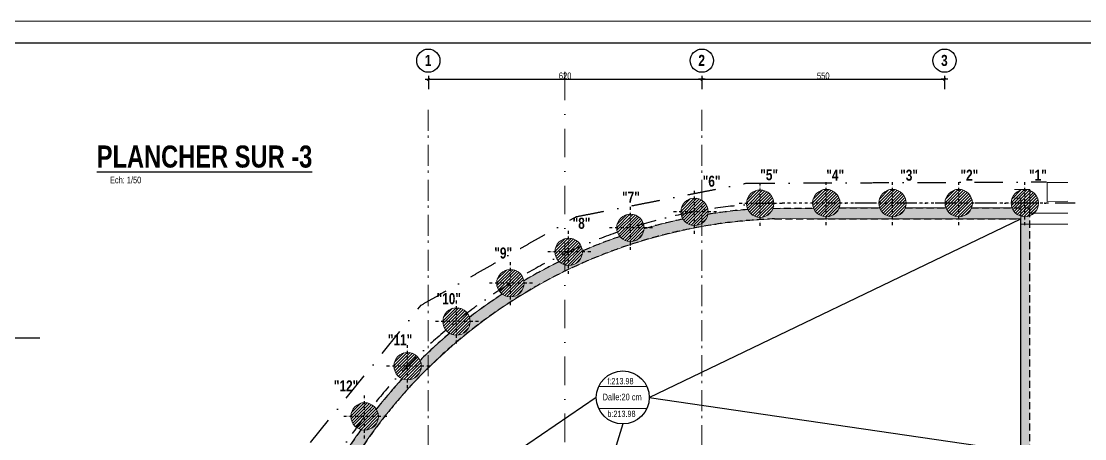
# Model space of a CAD drawing. Header units: centimetres. Extents: x 0 to 26456, y -12469 to -8269.
# Drawn here: x 16620 to 19030, y -9216 to -8269 of the extents above; entities that cross this region are included whole.
import ezdxf
from ezdxf.enums import TextEntityAlignment as Align

# ---------------------------------------------------------------- set-up
doc = ezdxf.new("R2010")
doc.units = ezdxf.units.CM
doc.header["$LTSCALE"] = 25.4
doc.header["$PDMODE"] = 1
doc.header["$PDSIZE"] = -2
for name, pattern in [('CACHEX2', [19.05, 12.7, -6.35]), ('Style de ligne -6', [1.04164, 0.625, -0.20828, 0.06943, -0.13893]), ('TIRETPTX2', [50.8, 25.4, -12.7, 0, -12.7])]:
    doc.linetypes.add(name, pattern=pattern)
for name, color, linetype in [('01_cote_gen', 4, 'Continuous'), ('01_linteaux', 2, 'Continuous'), ('01_murs_sup', 2, 'CACHEX2'), ('01_poch_murs', 253, 'Continuous'), ('01_texte', 230, 'Continuous'), ('AA_COTES', 2, 'Continuous')]:
    doc.layers.add(name, color=color, linetype=linetype)
for name, color, linetype, lineweight in [('01_murs_coup', 5, 'Continuous', 60), ('01_PIEUX', 5, 'Continuous', 60), ('B Général', 7, 'Continuous', 5)]:
    doc.layers.add(name, color=color, linetype=linetype, lineweight=lineweight)
doc.styles.add('Eurostile', font='')
doc.styles.add('impact', font='impact.ttf')
doc.styles.add('MATTE_TXT', font='arial.ttf')
doc.styles.add('STYLE2', font='ARIALN.TTF')
doc.styles.get('Eurostile').set_extended_font_data('Eurostile')
doc.dimstyles.new('JB50', dxfattribs={"dimscale": 0.1, "dimtxt": 150, "dimasz": 15, "dimexe": 0.1, "dimexo": 0.1, "dimgap": 0.09, "dimtad": 1, "dimdec": 1, "dimdsep": 46, "dimtxsty": 'STYLE2', "dimblk1": 'BOND_G', "dimblk2": 'BOND_D', "dimsah": 1, "dimcen": 1.5, "dimdle": 0.01, "dimse1": 1, "dimse2": 1, "dimclrd": 4, "dimclre": 2, "dimclrt": 6, "dimazin": 2, "dimtfac": 2.333333, "dimtdec": 1, "dimtix": 1, "dimtmove": 2, "dimatfit": 3, "dimldrblk": 'BOND_G', "dimfxl": 1, "dimtolj": 1, "dimtzin": 0, "dimarcsym": 0})
pattern_1 = [(135, (-18475.379, -6e-11), (-11.2253202, 9e-16), [7.9375, -7.9375])]

# ---------------------------------------------------------------- blocks, each defined once
blk = doc.blocks.new('BOND_G')
at = {"layer": 'AA_COTES', "color": 0}
for p, q in [((5, 0), (-5, 0)), ((1.8, 1.8), (-1.8, -1.8)), ((0, -5), (0, 15))]:
    blk.add_line(p, q, dxfattribs=at)
blk = doc.blocks.new('BOND_D')
at = {"layer": 'AA_COTES', "color": 0}
for p, q in [((5, 0), (-5, 0)), ((-1.8, -1.8), (1.8, 1.8)), ((0, 5), (0, -15))]:
    blk.add_line(p, q, dxfattribs=at)
blk = doc.blocks.new('*D144')
at = {"layer": '01_cote_gen', "color": 4, "lineweight": -2, "transparency": 16777216}
blk.add_line((17544.3, -8400.8), (18161.3, -8400.8), dxfattribs=at)
at = {"layer": 'Defpoints', "color": 0, "transparency": 16777216}
for p in [(17542.8, -8404.5), (18162.8, -8400.8), (18162.8, -8404.5)]:
    blk.add_point(p, dxfattribs=at)
at = {"layer": '01_cote_gen', "color": 4, "lineweight": -2, "transparency": 16777216, "xscale": 1.5, "yscale": 1.5, "zscale": 1.5, "rotation": 180}
blk.add_blockref('BOND_G', (17542.8, -8400.8), dxfattribs=at)
at = {"layer": '01_cote_gen', "color": 4, "lineweight": -2, "transparency": 16777216, "xscale": 1.5, "yscale": 1.5, "zscale": 1.5}
blk.add_blockref('BOND_D', (18162.8, -8400.8), dxfattribs=at)
at = {"layer": '01_cote_gen', "color": 6, "transparency": 16777216, "insert": (17852.8, -8393.1), "char_height": 15, "attachment_point": 5, "style": 'STYLE2'}
blk.add_mtext('\\A1;620', dxfattribs=at)
blk = doc.blocks.new('*D145')
at = {"layer": '01_cote_gen', "color": 4, "lineweight": -2, "transparency": 16777216}
blk.add_line((18164.3, -8400.8), (18711.3, -8400.8), dxfattribs=at)
at = {"layer": 'Defpoints', "color": 0, "transparency": 16777216}
for p in [(18712.8, -8362.3), (18162.8, -8404.5), (18712.8, -8400.8)]:
    blk.add_point(p, dxfattribs=at)
at = {"layer": '01_cote_gen', "color": 4, "lineweight": -2, "transparency": 16777216, "xscale": 1.5, "yscale": 1.5, "zscale": 1.5, "rotation": 180}
blk.add_blockref('BOND_G', (18162.8, -8400.8), dxfattribs=at)
at = {"layer": '01_cote_gen', "color": 4, "lineweight": -2, "transparency": 16777216, "xscale": 1.5, "yscale": 1.5, "zscale": 1.5}
blk.add_blockref('BOND_D', (18712.8, -8400.8), dxfattribs=at)
at = {"layer": '01_cote_gen', "color": 6, "transparency": 16777216, "insert": (18437.8, -8393.1), "char_height": 15, "attachment_point": 5, "style": 'STYLE2'}
blk.add_mtext('\\A1;550', dxfattribs=at)
blk = doc.blocks.new('*D208')
at = {"layer": '01_cote_gen', "color": 4, "lineweight": -2, "ltscale": 3, "transparency": 16777216}
blk.add_line((25181.4, -8824.4), (25181.4, -8881.4), dxfattribs=at)
at = {"layer": 'Defpoints', "color": 0, "ltscale": 3, "transparency": 16777216}
for p in [(25158.9, -8822.9), (0, -8882.9), (25181.4, -8882.9)]:
    blk.add_point(p, dxfattribs=at)
at = {"layer": '01_cote_gen', "color": 4, "lineweight": -2, "ltscale": 3, "transparency": 16777216, "xscale": 1.5, "yscale": 1.5, "zscale": 1.5}
for name, p, rotation in [('BOND_G', (25181.4, -8822.9), 90), ('BOND_D', (25181.4, -8882.9), 270)]:
    blk.add_blockref(name, p, dxfattribs=dict(at, rotation=rotation))
at = {"layer": '01_cote_gen', "color": 6, "ltscale": 3, "transparency": 16777216, "insert": (25173.7, -8852.9), "char_height": 15, "attachment_point": 5, "rotation": 90, "style": 'STYLE2'}
blk.add_mtext('\\A1;60', dxfattribs=at)

msp = doc.modelspace()

# ---------------------------------------------------------------- hatches: boundary and pattern name
at = {"layer": '01_murs_sup', "ltscale": 3}
h = msp.add_hatch(dxfattribs=at)
h.set_pattern_fill('DASH', color=256, scale=2.5, angle=135)
h.set_pattern_definition(pattern_1)
h.paths.add_polyline_path([(18932.82, -9245.26), (18905.82, -9245.26), (18905.82, -8710.25, -0.4144497), (18865.81, -8692.27), (18773.78, -8692.27, -0.6900656), (18715.81, -8692.27), (18623.78, -8692.27, -0.6900656), (18565.81, -8692.27), (18473.78, -8692.27, -0.686668), (18415.92, -8692.54), (18323.98, -8693.39, -0.6667086), (18266.8, -8695.83, 0.0189179), (18176.5, -8706.96, -0.681269), (18119.78, -8717.54, 0.0189133), (18031.57, -8739.71, -0.681269), (17976.59, -8757.2, 0.0189133), (17891.78, -8790.08, -0.0142361), (17891.83, -8791.84, -0.503616), (17851.81, -8821.5), (17851.81, -8835.97, -0.1049922), (18326.4, -8717.27), (18885.82, -8717.27), (18885.82, -9245.26), (18700.83, -9245.26), (18700.82, -9608.26), (18325.57, -9608.26), (18325.57, -9741.03, -0.0061536), (18343.57, -9753.32), (18343.57, -9628.26), (18433.57, -9628.26), (18433.57, -9804.26), (18409.43, -9804.26, 0.0235198), (18343.57, -9753.32, 0.1492766), (17851.81, -9593.09), (17851.81, -9613.09, -0.2540776), (18570.22, -10021.26), (18700.82, -10021.26), (18700.82, -10479.62), (18720.82, -10479.62), (18720.82, -9872.31), (18980.53, -9872.31), (18980.53, -9854.31), (18720.82, -9854.31), (18720.82, -9261.26), (18932.82, -9261.26)])
h.paths.add_polyline_path([(18700.82, -9628.26), (18700.82, -9804.26), (18535.82, -9804.26), (18535.82, -9824.26), (18700.82, -9824.26), (18700.82, -10001.26), (18581.25, -10001.26, 0.0222849), (18535.82, -9936.76), (18535.82, -9824.26), (18515.82, -9824.26), (18515.82, -9911.84, 0.0342428), (18432.12, -9824.26), (18515.82, -9824.26), (18515.82, -9804.26), (18451.57, -9804.26), (18451.57, -9804.26), (18451.57, -9628.26), (18515.82, -9628.26), (18515.82, -9804.26), (18535.82, -9804.26), (18535.82, -9628.26)], flags=16)
h.paths.add_polyline_path([(18700.83, -9245.26), (18228.53, -9245.26), (18051.94, -9400.48), (18065.14, -9415.5), (18230.38, -9270.26), (18700.83, -9270.26)], flags=17)
h = msp.add_hatch(dxfattribs=at)
h.set_pattern_fill('DASH', color=256, scale=2.5, angle=135)
h.set_pattern_definition(pattern_1)
h.paths.add_polyline_path([(17851.81, -8835.97), (17851.81, -8821.5, -0.1178131), (17839.37, -8814.22, 0.0189133), (17759.27, -8857.3, -0.0451712), (17759.77, -8862.87, -0.6171071), (17710.24, -8887.72, 0.0189133), (17636.05, -8940.35, -0.0761929), (17637.48, -8949.64, -0.5752178), (17591.15, -8976.58, 0.0189133), (17524.02, -9037.96, -0.107361), (17526.82, -9050.82, -0.5347923), (17483.93, -9079.45, 0.0189133), (17424.88, -9148.64, -0.1387368), (17429.48, -9164.88, -0.4956818), (17390.21, -9194.76, 0.0189133), (17340.15, -9270.7, -0.1703828), (17346.95, -9290.07, -0.4577519), (17311.43, -9320.74, 0.0189133), (17271.11, -9402.27, -0.202364), (17280.48, -9424.48, -0.4208806), (17248.78, -9455.47, 0.0094054), (17233.07, -9497.9), (17208.6, -9579.46, -0.2324519), (17220.66, -9604, -0.3926444), (17191.95, -9634.92), (17176.77, -9685.53, -0.2301276), (17188.61, -9709.91, -0.3901), (17160.19, -9740.8), (17133.62, -9829.33, -0.2269671), (17145.17, -9853.48, -0.3866435), (17117.12, -9884.34), (17090.47, -9973.14, -0.2237955), (17101.73, -9997.05, -0.383178), (17074.05, -10027.87), (17047.32, -10116.96, -0.220612), (17058.29, -10140.62, -0.3797029), (17030.98, -10171.4), (17004.37, -10260.09, -0.2332342), (17016.51, -10284.68, -0.3935894), (16987.7, -10315.61), (16961.22, -10403.76, -0.2331529), (16973.35, -10428.35, -0.3194979), (16952.51, -10457.64), (16953.04, -10479.62), (16978.05, -10479.62), (16977.04, -10438), (17224.88, -9612.93), (17835.32, -9612.93, -0.0047616), (17851.81, -9613.09), (17851.81, -9593.09, 0.0046541), (17835.32, -9592.93), (17230.89, -9592.93), (17258.65, -9500.52, -0.1963781)])
at = {"layer": '01_poch_murs'}
h = msp.add_hatch(dxfattribs=at)
h.set_pattern_fill('ANSI31', color=256, scale=1.5)
h.set_pattern_definition([(45, (86.1887, 20.567), (-3.367596, 3.367596), [])])
h.paths.add_polyline_path([(18294.88, -8651.7, 0.4142136), (18263.88, -8682.7), (18294.88, -8682.7)])
h.paths.add_polyline_path([(18294.88, -8682.7), (18263.88, -8682.7, 0.4142136), (18294.88, -8713.7)])
h.paths.add_polyline_path([(18294.88, -8651.7), (18294.88, -8682.7), (18325.88, -8682.7, 0.4142136)])
h.paths.add_polyline_path([(18325.88, -8682.7), (18294.88, -8682.7), (18294.88, -8713.7, 0.4142136)])
h = msp.add_hatch(dxfattribs=at)
h.set_pattern_fill('ANSI31', color=256, scale=1.5)
h.set_pattern_definition([(45, (236.104, 21.996), (-3.367596, 3.367596), [])])
h.paths.add_polyline_path([(18444.8, -8650.27, 0.4142136), (18413.8, -8681.27), (18444.8, -8681.27)])
h.paths.add_polyline_path([(18444.8, -8681.27), (18413.8, -8681.27, 0.4142136), (18444.8, -8712.27)])
h.paths.add_polyline_path([(18444.8, -8650.27), (18444.8, -8681.27), (18475.8, -8681.27, 0.4142136)])
h.paths.add_polyline_path([(18475.8, -8681.27), (18444.8, -8681.27), (18444.8, -8712.27, 0.4142136)])
h = msp.add_hatch(dxfattribs=at)
h.set_pattern_fill('ANSI31', color=256, scale=1.5)
h.set_pattern_definition([(45, (386.104, 21.996), (-3.367596, 3.367596), [])])
h.paths.add_polyline_path([(18594.8, -8650.27, 0.4142136), (18563.8, -8681.27), (18594.8, -8681.27)])
h.paths.add_polyline_path([(18594.8, -8681.27), (18563.8, -8681.27, 0.4142136), (18594.8, -8712.27)])
h.paths.add_polyline_path([(18594.8, -8650.27), (18594.8, -8681.27), (18625.8, -8681.27, 0.4142136)])
h.paths.add_polyline_path([(18625.8, -8681.27), (18594.8, -8681.27), (18594.8, -8712.27, 0.4142136)])
h = msp.add_hatch(dxfattribs=at)
h.set_pattern_fill('ANSI31', color=256, scale=1.5)
h.set_pattern_definition([(45, (536.104, 21.996), (-3.367596, 3.367596), [])])
h.paths.add_polyline_path([(18744.8, -8650.27, 0.4142136), (18713.8, -8681.27), (18744.8, -8681.27)])
h.paths.add_polyline_path([(18744.8, -8681.27), (18713.8, -8681.27, 0.4142136), (18744.8, -8712.27)])
h.paths.add_polyline_path([(18744.8, -8650.27), (18744.8, -8681.27), (18775.8, -8681.27, 0.4142136)])
h.paths.add_polyline_path([(18775.8, -8681.27), (18744.8, -8681.27), (18744.8, -8712.27, 0.4142136)])
h = msp.add_hatch(dxfattribs=at)
h.set_pattern_fill('ANSI31', color=256, scale=1.5)
h.set_pattern_definition([(45, (686.104, 21.996), (-3.367596, 3.367596), [])])
h.paths.add_polyline_path([(18894.8, -8650.27, 0.4142136), (18863.8, -8681.27), (18894.8, -8681.27)])
h.paths.add_polyline_path([(18894.8, -8681.27), (18863.8, -8681.27, 0.4142136), (18894.8, -8712.27)])
h.paths.add_polyline_path([(18894.8, -8650.27), (18894.8, -8681.27), (18925.8, -8681.27, 0.4142136)])
h.paths.add_polyline_path([(18925.8, -8681.27), (18894.8, -8681.27), (18894.8, -8712.27, 0.4142136)])
h = msp.add_hatch(dxfattribs=at)
h.set_pattern_fill('ANSI31', color=256, scale=1.5)
h.set_pattern_definition([(45, (-62.63, 2.1747), (-3.367596, 3.367596), [])])
h.paths.add_polyline_path([(18146.06, -8670.09, 0.4142136), (18115.06, -8701.09), (18146.06, -8701.09)])
h.paths.add_polyline_path([(18146.06, -8701.09), (18115.06, -8701.09, 0.4142136), (18146.06, -8732.09)])
h.paths.add_polyline_path([(18146.06, -8670.09), (18146.06, -8701.09), (18177.06, -8701.09, 0.4142136)])
h.paths.add_polyline_path([(18177.06, -8701.09), (18146.06, -8701.09), (18146.06, -8732.09, 0.4142136)])
at = {"layer": '01_poch_murs', "ltscale": 3}
h = msp.add_hatch(color=256, dxfattribs=at)
h.dxf.hatch_style = 1
h.paths.add_polyline_path([(18865.81, -8692.27), (18773.78, -8692.27, -0.6900656), (18715.81, -8692.27), (18623.78, -8692.27, -0.6900656), (18565.81, -8692.27), (18473.78, -8692.27, -0.686668), (18415.92, -8692.54), (18323.98, -8693.39, -0.6667086), (18266.8, -8695.83, 0.0189179), (18176.5, -8706.96, -0.2058076), (18162.75, -8727.22), (18162.75, -8734.65, -0.0529356), (18410.82, -8717.27), (18885.82, -8717.27), (18885.82, -8710.94, -0.232635)])
h.paths.add_polyline_path([(18162.75, -8734.65), (18162.75, -8727.22, -0.4169944), (18119.78, -8717.54, 0.0189133), (18031.57, -8739.71, -0.681269), (17976.59, -8757.2, 0.0189133), (17891.78, -8790.08, -0.0142361), (17891.83, -8791.84, -0.503616), (17851.81, -8821.5), (17851.81, -8835.97, -0.0697597)])
h.paths.add_polyline_path([(17851.81, -8835.97), (17851.81, -8821.5, -0.1178131), (17839.37, -8814.22, 0.0189133), (17759.27, -8857.3, -0.0451712), (17759.77, -8862.87, -0.6171071), (17710.24, -8887.72, 0.0189133), (17636.05, -8940.35, -0.0761929), (17637.48, -8949.64, -0.5752178), (17591.15, -8976.58, 0.0134998), (17542.76, -9019.88), (17542.76, -9054.6, -0.0808851)])
h.paths.add_polyline_path([(17542.76, -9054.6), (17542.76, -9019.88, 0.0054122), (17524.02, -9037.96, -0.107361), (17526.82, -9050.82, -0.5347923), (17483.93, -9079.45, 0.0189133), (17424.88, -9148.64, -0.1387368), (17429.48, -9164.88, -0.4956818), (17390.21, -9194.76, 0.0140874), (17352.37, -9250.97), (17382.09, -9250.97, -0.054016)])
at = {"layer": '01_poch_murs'}
h = msp.add_hatch(dxfattribs=at)
h.set_pattern_fill('ANSI31', color=256, scale=1.5)
h.set_pattern_definition([(45, (-208.055, -34.373), (-3.367596, 3.367596), [])])
h.paths.add_polyline_path([(18000.64, -8706.64, 0.4142136), (17969.64, -8737.64), (18000.64, -8737.64)])
h.paths.add_polyline_path([(18000.64, -8737.64), (17969.64, -8737.64, 0.4142136), (18000.64, -8768.64)])
h.paths.add_polyline_path([(18000.64, -8706.64), (18000.64, -8737.64), (18031.64, -8737.64, 0.4142136)])
h.paths.add_polyline_path([(18031.64, -8737.64), (18000.64, -8737.64), (18000.64, -8768.64, 0.4142136)])
h = msp.add_hatch(dxfattribs=at)
h.set_pattern_fill('ANSI31', color=256, scale=1.5)
h.set_pattern_definition([(45, (-347.8637, -88.5736), (-3.367596, 3.367596), [])])
h.paths.add_polyline_path([(17860.83, -8760.84, 0.4142136), (17829.83, -8791.84), (17860.83, -8791.84)])
h.paths.add_polyline_path([(17860.83, -8791.84), (17829.83, -8791.84, 0.4142136), (17860.83, -8822.84)])
h.paths.add_polyline_path([(17860.83, -8760.84), (17860.83, -8791.84), (17891.83, -8791.84, 0.4142136)])
h.paths.add_polyline_path([(17891.83, -8791.84), (17860.83, -8791.84), (17860.83, -8822.84, 0.4142136)])
h = msp.add_hatch(dxfattribs=at)
h.set_pattern_fill('ANSI31', color=256, scale=1.5)
h.set_pattern_definition([(45, (-479.922, -159.6), (-3.367596, 3.367596), [])])
h.paths.add_polyline_path([(17728.77, -8831.87, 0.4142136), (17697.77, -8862.87), (17728.77, -8862.87)])
h.paths.add_polyline_path([(17728.77, -8862.87), (17697.77, -8862.87, 0.4142136), (17728.77, -8893.87)])
h.paths.add_polyline_path([(17728.77, -8831.87), (17728.77, -8862.87), (17759.77, -8862.87, 0.4142136)])
h.paths.add_polyline_path([(17759.77, -8862.87), (17728.77, -8862.87), (17728.77, -8893.87, 0.4142136)])
h = msp.add_hatch(dxfattribs=at)
h.set_pattern_fill('ANSI31', color=256, scale=1.5)
h.set_pattern_definition([(45, (-602.215, -246.368), (-3.367596, 3.367596), [])])
h.paths.add_polyline_path([(17606.48, -8918.64, 0.4142136), (17575.48, -8949.64), (17606.48, -8949.64)])
h.paths.add_polyline_path([(17606.48, -8949.64), (17575.48, -8949.64, 0.4142136), (17606.48, -8980.64)])
h.paths.add_polyline_path([(17606.48, -8918.64), (17606.48, -8949.64), (17637.48, -8949.64, 0.4142136)])
h.paths.add_polyline_path([(17637.48, -8949.64), (17606.48, -8949.64), (17606.48, -8980.64, 0.4142136)])
h = msp.add_hatch(dxfattribs=at)
h.set_pattern_fill('ANSI31', color=256, scale=1.5)
h.set_pattern_definition([(45, (-712.875, -347.5536), (-3.367596, 3.367596), [])])
h.paths.add_polyline_path([(17495.82, -9019.82, 0.4142136), (17464.82, -9050.82), (17495.82, -9050.82)])
h.paths.add_polyline_path([(17495.82, -9050.82), (17464.82, -9050.82, 0.4142136), (17495.82, -9081.82)])
h.paths.add_polyline_path([(17495.82, -9019.82), (17495.82, -9050.82), (17526.82, -9050.82, 0.4142136)])
h.paths.add_polyline_path([(17526.82, -9050.82), (17495.82, -9050.82), (17495.82, -9081.82, 0.4142136)])
h = msp.add_hatch(dxfattribs=at)
h.set_pattern_fill('ANSI31', color=256, scale=1.5)
h.set_pattern_definition([(45, (-810.214, -461.612), (-3.367596, 3.367596), [])])
h.paths.add_polyline_path([(17398.48, -9133.88, 0.4142136), (17367.48, -9164.88), (17398.48, -9164.88)])
h.paths.add_polyline_path([(17398.48, -9164.88), (17367.48, -9164.88, 0.4142136), (17398.48, -9195.88)])
h.paths.add_polyline_path([(17398.48, -9133.88), (17398.48, -9164.88), (17429.48, -9164.88, 0.4142136)])
h.paths.add_polyline_path([(17429.48, -9164.88), (17398.48, -9164.88), (17398.48, -9195.88, 0.4142136)])

# ---------------------------------------------------------------- linework, layer by layer
at = {"layer": '01_linteaux', "linetype": 'TIRETPTX2', "ltscale": 0.01}
for p, q in [((18146.06, -8751.09), (18146.06, -8651.09)), ((18294.88, -8732.7), (18294.88, -8632.7)), ((18444.8, -8731.27), (18444.8, -8631.27)), ((18594.8, -8731.27), (18594.8, -8631.27)), ((18744.8, -8731.27), (18744.8, -8631.27)), ((18894.8, -8731.27), (18894.8, -8631.27)), ((18894.8, -8731.27), (18894.8, -8631.27)), ((18000.64, -8787.64), (18000.64, -8687.64)), ((18344.88, -8682.7), (18244.88, -8682.7)), ((18948.64, -8681.27), (18344.64, -8681.27)), ((18196.06, -8701.09), (18096.06, -8701.09)), ((17860.83, -8841.84), (17860.83, -8741.84)), ((18050.64, -8737.64), (17950.64, -8737.64)), ((17910.83, -8791.84), (17810.83, -8791.84)), ((17728.77, -8912.87), (17728.77, -8812.87)), ((17778.77, -8862.87), (17678.77, -8862.87)), ((17606.48, -8999.64), (17606.48, -8899.64)), ((17656.48, -8949.64), (17556.48, -8949.64)), ((17495.82, -9100.82), (17495.82, -9000.82)), ((17545.82, -9050.82), (17445.82, -9050.82)), ((17398.48, -9214.88), (17398.48, -9114.88)), ((17448.48, -9164.88), (17348.48, -9164.88))]:
    msp.add_line(p, q, dxfattribs=at)
at = {"layer": '01_linteaux', "linetype": 'TIRETPTX2', "ltscale": 0.07}
msp.add_line((19008.41, -8681.27), (18444.8, -8681.27), dxfattribs=at)
at = {"layer": '01_linteaux'}
msp.add_line((18885.82, -9245.26), (18885.82, -8717.27), dxfattribs=at)
at = {"layer": '01_linteaux', "color": 5, "linetype": 'TIRETPTX2', "ltscale": 0.1}
msp.add_line((17275.82, -9223.7), (17526.89, -8912.48), dxfattribs=at)
at = {"layer": '01_linteaux', "linetype": 'TIRETPTX2', "ltscale": 0.07}
msp.add_arc((18368.61, -9894.24), 1213.73, 91.99092, 160.61055, dxfattribs=at)
at = {"layer": '01_linteaux', "color": 5, "linetype": 'TIRETPTX2', "ltscale": 0.1}
for points in [[(17877.32, -8712.38), (18070.53, -8674.34), (18263.74, -8636.31)], [(18263.74, -8636.31), (18603.89, -8634.88), (18944.04, -8633.45)], [(17526.89, -8912.48), (17702.1, -8812.43), (17877.32, -8712.38)], [(17526.89, -8912.48), (17702.1, -8812.43), (17877.32, -8712.38)]]:
    msp.add_open_spline(points, degree=2, dxfattribs=at)
at = {"layer": '01_murs_coup', "linetype": 'Continuous', "lineweight": 5}
for p, q in [((26455.97, -8269.29), (13955.97, -8269.29)), ((18871.5, -8650.27), (18905.82, -8650.27)), ((18871.5, -8650.27), (18905.82, -8650.27)), ((18905.82, -8704.26), (18905.82, -8650.27)), ((18905.82, -8704.26), (18905.82, -8650.27)), ((18871.5, -8670.27), (18885.82, -8670.27)), ((18871.5, -8670.27), (18885.82, -8670.27)), ((18885.82, -8729.26), (18885.82, -8670.27)), ((18885.82, -8729.26), (18885.82, -8670.27)), ((18323.98, -8693.39), (18415.92, -8692.54)), ((18473.78, -8692.27), (18565.81, -8692.27)), ((18623.78, -8692.27), (18715.81, -8692.27)), ((18773.78, -8692.27), (18865.81, -8692.27)), ((18410.82, -8717.27), (18885.9, -8717.27)), ((18905.82, -8704.26), (18992, -8704.26)), ((18905.82, -8704.26), (18992, -8704.26)), ((18885.82, -8729.26), (18992, -8729.26)), ((18885.82, -8729.26), (18992, -8729.26)), ((17928.99, -9096.85), (18038.01, -9096.85)), ((17928.99, -9147), (18038.01, -9147))]:
    msp.add_line(p, q, dxfattribs=at)
at = {"layer": '01_murs_coup', "linetype": 'TIRETPTX2', "lineweight": 5, "ltscale": 0.1}
msp.add_line((17851.81, -8383.82), (17851.81, -11757.53), dxfattribs=at)
at = {"layer": '01_murs_coup', "linetype": 'Continuous', "lineweight": 5}
msp.add_lwpolyline([(18992, -8634.69), (18945.39, -8634.89), (18945.39, -8677.61), (18992, -8677.29)], dxfattribs=at)
for radius, start, end in [(1202.73, 94.85607, 99.19121), (1177.73, 87.94605, 160.46959), (1202.73, 101.94011, 106.27421), (1202.73, 109.02311, 113.35721), (1202.73, 116.10611, 120.44021), (1202.73, 123.18911, 127.52321), (1202.73, 130.27211, 134.60621), (1202.73, 137.35511, 141.68921), (1202.73, 144.43811, 147.73297)]:
    msp.add_arc((18368.61, -9894.24), radius, start, end, dxfattribs=at)
at = {"layer": '01_murs_sup', "ltscale": 0.05}
for p, q in [((18323.98, -8693.39), (18415.92, -8692.54)), ((18473.78, -8692.27), (18565.81, -8692.27)), ((18623.78, -8692.27), (18715.81, -8692.27)), ((18773.78, -8692.27), (18905.82, -8692.27)), ((18905.82, -9245.26), (18905.82, -8692.27)), ((18327.71, -8717.27), (18885.82, -8717.27))]:
    msp.add_line(p, q, dxfattribs=at)
for radius, start, end in [(1202.73, 94.85607, 99.19121), (1177.73, 91.99066, 160.46959), (1202.73, 101.94011, 106.27421), (1202.73, 109.02311, 113.35721), (1202.73, 116.10611, 120.44021), (1202.73, 123.18911, 127.52321), (1202.73, 130.27211, 134.60621), (1202.73, 137.35511, 141.68921), (1202.73, 144.43811, 147.73297)]:
    msp.add_arc((18368.61, -9894.24), radius, start, end, dxfattribs=at)
at = {"layer": '01_PIEUX', "linetype": 'Continuous', "lineweight": 5}
for centre in [(18294.88, -8682.7), (18444.8, -8681.27), (18594.8, -8681.27), (18744.8, -8681.27), (18894.8, -8681.27), (18146.06, -8701.09), (18000.64, -8737.64), (17860.83, -8791.84), (17728.77, -8862.87), (17606.48, -8949.64), (17495.82, -9050.82), (17398.48, -9164.88)]:
    msp.add_circle(centre, 31, dxfattribs=at)
at = {"layer": '01_texte'}
for p, q in [((26405.97, -8319.29), (14005.97, -8319.29)), ((18043.5, -9121.93), (18885.82, -8717.27)), ((16662.17, -8987.26), (15779.19, -8987.26)), ((17923.5, -9121.93), (17230.89, -9592.93)), ((18043.5, -9121.93), (18885.82, -9245.26)), ((17983.5, -9181.93), (17867.04, -9563.01))]:
    msp.add_line(p, q, dxfattribs=at)
for centre, radius in [((17542.76, -8358.56), 26.34), ((18162.75, -8358.56), 26.34), ((18712.77, -8358.56), 26.34), ((17983.5, -9121.93), 60)]:
    msp.add_circle(centre, radius, dxfattribs=at)
at = {"layer": 'B Général', "color": 1, "linetype": 'Style de ligne -6', "lineweight": 13, "ltscale": 3, "true_color": 0xff0000}
for p, q in [((17542.76, -11454.6), (17542.76, -8459.6)), ((18162.75, -11454.6), (18162.75, -8459.6))]:
    msp.add_line(p, q, dxfattribs=at)

# ---------------------------------------------------------------- texts
at = {"layer": '01_texte', "style": 'impact'}
msp.add_text('%%UPLANCHER SUR -3', height=50, dxfattribs=at).set_placement((17035.51, -8615.87), align=Align.BOTTOM_CENTER)
at = {"layer": '01_texte', "style": 'MATTE_TXT', "width": 0.8}
for s, p in [('Ech: 1/50', (16856.74, -8640.99)), ('Dalle:20 cm', (17982.01, -9132.87))]:
    msp.add_text(s, height=15, dxfattribs=at).set_placement(p, align=Align.BOTTOM_CENTER)
at = {"layer": '01_texte', "style": 'impact'}
for s, p in [('"6"', (18184.82, -8651.74)), ('"5"', (18315.15, -8637.14)), ('"4"', (18464.91, -8638.1)), ('"3"', (18632.29, -8638.1)), ('"2"', (18768.95, -8638.1)), ('"1"', (18924.38, -8638.1)), ('"7"', (18001.99, -8687.71)), ('"8"', (17889.9, -8747.08)), ('"9"', (17712.45, -8814.54)), ('"10"', (17589.07, -8918.03)), ('"11"', (17478.71, -9011.01)), ('"12"', (17356.27, -9115.83))]:
    msp.add_text(s, height=25, rotation=0, dxfattribs=at).set_placement(p, align=Align.BOTTOM_CENTER)
at = {"layer": '01_texte', "style": 'Eurostile', "width": 0.8}
for s, p in [('f:213.98', (17948.59, -9092.15)), ('b:213.98', (17948.59, -9166.22))]:
    msp.add_text(s, height=14.097, rotation=0, dxfattribs=at).set_placement(p)
at = {"layer": '01_texte', "char_height": 25, "attachment_point": 1, "rotation": 0, "line_spacing_factor": 0.895453, "style": 'impact'}
for s, insert in [('1', (17534.84, -8345.47)), ('2', (18154.84, -8345.47)), ('3', (18704.85, -8345.47))]:
    msp.add_mtext(s, dxfattribs=dict(at, insert=insert))

# ---------------------------------------------------------------- dimensions: what is measured, and where the dimension line sits
at = {"layer": '01_cote_gen'}
for base, p1, p2, picture, middle in [((18712.77, -8400.81), (18162.75, -8404.48), (18712.77, -8362.34), '*D145', (18437.76, -8393.14)), ((18162.75, -8400.81), (17542.76, -8404.48), (18162.75, -8404.48), '*D144', (17852.76, -8393.14))]:
    dim = msp.add_linear_dim(base=base, p1=p1, p2=p2, dimstyle='JB50', dxfattribs=at)
    dim.commit()
    dim.dimension.update_dxf_attribs({"geometry": picture, "text_midpoint": middle})
at = {"layer": '01_cote_gen', "ltscale": 3}
dim = msp.add_linear_dim(base=(25181.35, -8882.94), p1=(25158.85, -8822.94), p2=(0, -8882.94), angle=90, dimstyle='JB50', dxfattribs=at)
dim.commit()
dim.dimension.update_dxf_attribs({"geometry": '*D208', "text_midpoint": (25173.68, -8852.94)})

doc.saveas('drawing.dxf')
